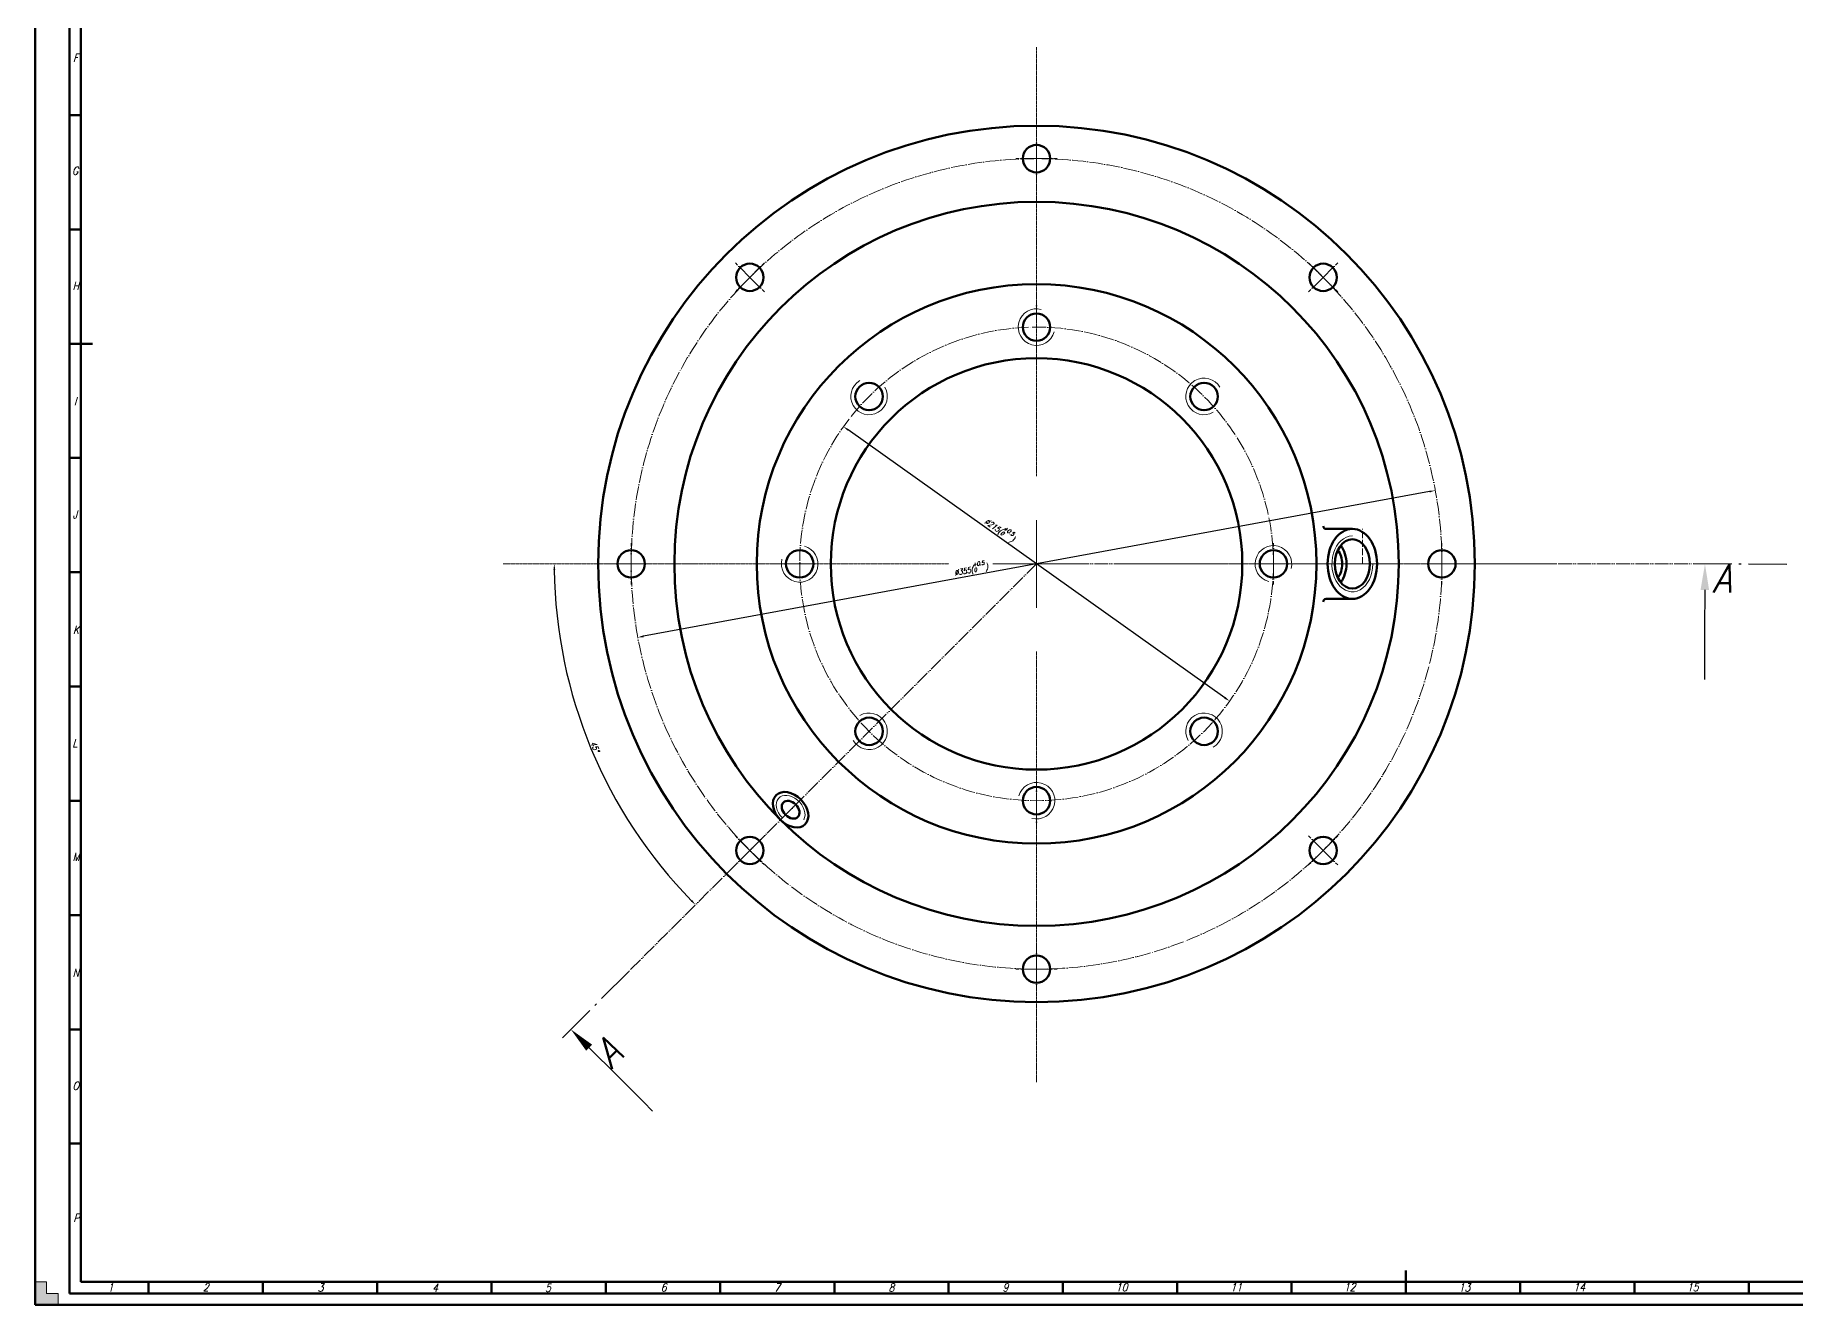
# Model space of a CAD drawing. Header units: millimetres. Extents: x -308 to 881, y -62 to 779.
# Drawn here: x -308 to 462, y -62 to 494 of the extents above; entities that cross this region are included whole.
import ezdxf
from ezdxf import colors
from ezdxf.entities.mleader import LeaderData, LeaderLine
from ezdxf.math import Vec2, Vec3

# ---------------------------------------------------------------- set-up
doc = ezdxf.new("R2010")
doc.units = ezdxf.units.MM
doc.header["$LTSCALE"] = 0.5
for name, pattern in [('ACAD_ISO02W050', [7.5, 6, -1.5]), ('ACAD_ISO04W050', [15, 12, -1.5, 0, -1.5]), ('ACAD_ISO05W050', [16.5, 12, -1.5, 0, -1.5, 0, -1.5]), ('CENTER2', [1.125, 0.75, -0.125, 0.125, -0.125])]:
    doc.linetypes.add(name, pattern=pattern)
doc.layers.get('0').update_dxf_attribs({"lineweight": 18})
for name, color, linetype, lineweight in [('1-DL. KRESKA KROPKA (CIENKA)', 1, 'ACAD_ISO04W050', 18), ('111-NAPISY', 111, 'Continuous', 18), ('140-KRESKOWANIE', 140, 'Continuous', 15), ('2-KRESKOWA', 2, 'ACAD_ISO02W050', 18), ('21-CHROP', 21, 'Continuous', 25), ('231-DL. KRESKA 2 KROPKI (CIENKA)', 231, 'ACAD_ISO05W050', 18), ('3-WYMIAR', 3, 'Continuous', 18), ('4-CIENKA CIĄGŁA', 4, 'Continuous', 18), ('41-GRUBA CIĄGŁA', 41, 'Continuous', 50)]:
    doc.layers.add(name, color=color, linetype=linetype, lineweight=lineweight)
doc.layers.add('31-SYMBOLE', color=31, linetype='Continuous', lineweight=25, plot=False)
doc.styles.get("Standard").update_dxf_attribs({"font": 'simplex.shx', "width": 0.85, "oblique": 15})
doc.dimstyles.new('RYS_TECHNICZNY', dxfattribs={"dimtxt": 2.5, "dimasz": 2.5, "dimexe": 2, "dimexo": 0, "dimtad": 1, "dimtxsty": 'Standard', "dimcen": -4, "dimadec": 0, "dimazin": 0, "dimtfac": 1, "dimtmove": 0, "dimatfit": 0, "dimfxl": 1, "dimarcsym": 0})

# ---------------------------------------------------------------- blocks, each defined once
blk = doc.blocks.new('A0_Premium_2016')
at = {"layer": '140-KRESKOWANIE'}
h = blk.add_hatch(color=256, dxfattribs=at)
h.dxf.hatch_style = 1
h.paths.add_polyline_path([(10, 5), (5, 5), (5, 10), (0, 10), (0, 0), (10, 0)])
h.paths.add_polyline_path([(1189, 10), (1184, 10), (1184, 5), (1179, 5), (1179, 0), (1189, 0)])
h.paths.add_polyline_path([(1189, 841), (1179, 841), (1179, 836), (1184, 836), (1184, 831), (1189, 831)])
for p, q in [((0, 0), (0, 10)), ((0, 10), (5, 10)), ((5, 10), (5, 5)), ((10, 0), (0, 0)), ((5, 5), (10, 5)), ((10, 5), (10, 0))]:
    blk.add_line(p, q, dxfattribs=at)
at = {"layer": '41-GRUBA CIĄGŁA'}
for p, q in [((0, 0), (0, 841)), ((15, 5), (15, 836)), ((20, 10), (20, 831)), ((15, 520.5), (20, 520.5)), ((15, 470.5), (20, 470.5)), ((15, 420.5), (25, 420.5)), ((15, 370.5), (20, 370.5)), ((15, 320.5), (20, 320.5)), ((15, 270.5), (20, 270.5)), ((15, 220.5), (20, 220.5)), ((15, 170.5), (20, 170.5)), ((15, 120.5), (20, 120.5)), ((15, 70.5), (20, 70.5)), ((20, 10), (1179, 10)), ((49.5, 10), (49.5, 5)), ((99.5, 10), (99.5, 5)), ((149.5, 10), (149.5, 5)), ((199.5, 10), (199.5, 5)), ((249.5, 10), (249.5, 5)), ((299.5, 10), (299.5, 5)), ((349.5, 10), (349.5, 5)), ((399.5, 10), (399.5, 5)), ((449.5, 10), (449.5, 5)), ((499.5, 10), (499.5, 5)), ((549.5, 10), (549.5, 5)), ((599.5, 5), (599.5, 15)), ((649.5, 10), (649.5, 5)), ((699.5, 10), (699.5, 5)), ((749.5, 10), (749.5, 5)), ((0, 0), (1189, 0)), ((15, 5), (1184, 5))]:
    blk.add_line(p, q, dxfattribs=at)
at = {"layer": '111-NAPISY', "char_height": 3.5, "attachment_point": 1}
for s, insert in [('F', (16.6, 547.35)), ('G', (16.12, 497.89)), ('H', (16.35, 447.51)), ('I', (16.98, 397.16)), ('J', (16.35, 347.52)), ('K', (16.56, 297.04)), ('L', (16.25, 247.52)), ('M', (16.36, 197.77)), ('N', (16.31, 147.04)), ('O', (16.3, 97.58)), ('P', (16.73, 39.76)), ('1', (31.66, 9.38)), ('2', (73.36, 9.43)), ('3', (123.51, 9.26)), ('4', (173.61, 9.19)), ('5', (222.95, 9.16)), ('6', (273.57, 9.34)), ('7', (323.23, 9.39)), ('8', (373.18, 9.29)), ('9', (423.05, 9.37)), ('10', (472.59, 9.4)), ('11', (522.74, 9.44)), ('12', (572.35, 9.53)), ('13', (622.54, 9.35)), ('14', (672.75, 9.47)), ('15', (722.35, 9.42))]:
    blk.add_mtext_dynamic_manual_height_columns(s, width=3.5, gutter_width=12.5, heights=[3.98], dxfattribs=dict(at, insert=insert))
blk = doc.blocks.new('*U27')
at = {"layer": '4-CIENKA CIĄGŁA'}
blk.add_ellipse((-4.43, 0), major_axis=(0, 12.22), ratio=0.73174, start_param=0, end_param=4.712389, dxfattribs=at)
at = {"layer": '41-GRUBA CIĄGŁA'}
for p, q in [((-4.43, 15.3), (-15.91, 15.3)), ((-4.43, -15.3), (-15.91, -15.3))]:
    blk.add_line(p, q, dxfattribs=at)
for centre, start, end in [((-15.91, 16.57), 180, 270), ((-15.91, -16.57), 90, 180)]:
    blk.add_arc(centre, 1.27, start, end, dxfattribs=at)
for major_axis in [(0, -15.3), (0, 10.8)]:
    blk.add_ellipse((-4.43, 0), major_axis=major_axis, ratio=0.707107, dxfattribs=at)
for major_axis, start_param, end_param in [((0, 10.8), 3.87132, 5.553458), ((0, 8.1), 3.875989, 5.548789)]:
    blk.add_ellipse((-14.62, 0), major_axis=major_axis, ratio=0.707107, start_param=start_param, end_param=end_param, dxfattribs=at)
blk = doc.blocks.new('*U28')
at = {"layer": '41-GRUBA CIĄGŁA', "color": 0, "linetype": 'ByBlock', "lineweight": -2, "transparency": 16777216}
blk.add_blockref('*U27', (142.55, 353.52), dxfattribs=at)
blk = doc.blocks.new('*U29')
at = {"layer": '41-GRUBA CIĄGŁA'}
for major_axis, ratio in [((-6.36, 6.36), 0.7), ((-3.18, 3.18), 0.704)]:
    blk.add_ellipse((0, 0), major_axis=major_axis, ratio=ratio, dxfattribs=at)
blk = doc.blocks.new('*U30')
at = {"layer": '41-GRUBA CIĄGŁA', "color": 0, "linetype": 'ByBlock', "lineweight": -2, "transparency": 16777216}
blk.add_blockref('*U29', (-107.55, 245.97), dxfattribs=at)
blk = doc.blocks.new('*D32')
at = {"layer": '3-WYMIAR', "color": 0, "lineweight": -2, "transparency": 16777216}
blk.add_line((301.51, 294.3), (-42.3, 230.96), dxfattribs=at)
at = {"layer": '3-WYMIAR', "color": 0, "transparency": 16777216}
for points in [[(301.44, 294.71), (301.59, 293.89), (303.97, 294.76)], [(-42.38, 231.37), (-42.23, 230.55), (-44.76, 230.51)]]:
    blk.add_solid(points, dxfattribs=at)
at = {"layer": 'Defpoints', "color": 0, "transparency": 16777216}
for p in [(303.97, 294.76), (-44.76, 230.51)]:
    blk.add_point(p, dxfattribs=at)
at = {"layer": '3-WYMIAR', "color": 0, "transparency": 16777216, "insert": (100.91, 260.48), "char_height": 2.5, "width": 7.652, "attachment_point": 5, "rotation": 10.43858}
blk.add_mtext('∅355({\\H0.7x;\\S+0.5^ 0;})', dxfattribs=at)
blk = doc.blocks.new('*U31')
at = {"layer": '1-DL. KRESKA KROPKA (CIENKA)', "color": 0, "linetype": 'CENTER2', "transparency": 16777216}
for p, q in [((0, 38.34), (0, 226.12)), ((-233.28, 0), (-38.34, 0)), ((38.34, 0), (226.91, 0)), ((0, -226.76), (0, -38.34))]:
    blk.add_line(p, q, dxfattribs=at)
at = {"layer": '1-DL. KRESKA KROPKA (CIENKA)', "color": 0, "linetype": 'Continuous', "transparency": 16777216}
for p, q in [((0, -19.17), (0, 19.17)), ((-19.17, 0), (19.17, 0))]:
    blk.add_line(p, q, dxfattribs=at)
blk = doc.blocks.new('*D62')
at = {"layer": '3-WYMIAR', "color": 0, "lineweight": -2, "transparency": 16777216}
blk.add_line((211.99, 204.03), (47.22, 321.24), dxfattribs=at)
at = {"layer": '3-WYMIAR', "color": 0, "transparency": 16777216}
for points in [[(47.46, 321.58), (46.98, 320.9), (45.19, 322.69)], [(212.23, 204.37), (211.74, 203.69), (214.02, 202.58)]]:
    blk.add_solid(points, dxfattribs=at)
at = {"layer": 'Defpoints', "color": 0, "transparency": 16777216}
for p in [(45.19, 322.69), (214.02, 202.58)]:
    blk.add_point(p, dxfattribs=at)
at = {"layer": '3-WYMIAR', "color": 0, "transparency": 16777216, "insert": (113.69, 277.73), "char_height": 2.5, "attachment_point": 5, "rotation": 324.57293}
blk.add_mtext('%%C215({\\H0.7x;\\S+0.5^ 0;\\H1.42857x;)}', dxfattribs=at)
blk = doc.blocks.new('*D65')
at = {"layer": '3-WYMIAR', "color": 0, "lineweight": -2, "transparency": 16777216}
blk.add_arc((129.6, 262.63), 210.92, 180.67913, 224.32087, dxfattribs=at)
at = {"layer": '3-WYMIAR', "color": 0, "transparency": 16777216}
for points in [[(-81.71, 260.13), (-80.88, 260.14), (-81.31, 262.63)], [(-21, 115.56), (-21.59, 114.98), (-19.54, 113.49)]]:
    blk.add_solid(points, dxfattribs=at)
at = {"layer": 'Defpoints', "color": 0, "transparency": 16777216}
for p in [(-103.67, 262.63), (91.26, 262.63), (129.6, 262.63), (-74.13, 208.04), (-48.7, 84.33)]:
    blk.add_point(p, dxfattribs=at)
at = {"layer": '3-WYMIAR', "color": 0, "transparency": 16777216, "insert": (-63.53, 182.64), "char_height": 2.5, "attachment_point": 5, "rotation": 292.5}
blk.add_mtext('45°', dxfattribs=at)
blk = doc.blocks.new('Przekroj_D_D_2016')
at = {"layer": '31-SYMBOLE'}
for p, q in [((8.77, 1.11), (4.77, 1.11)), ((9.77, 1.11), (9.52, 1.11)), ((14.52, 1.11), (10.52, 1.11))]:
    blk.add_line(p, q, dxfattribs=at)
blk.add_attdef('A', (0, 0), '', height=3.54, dxfattribs=at)
ml = blk.add_multileader_mtext('Standard', dxfattribs=at)
ml.set_content('', color=256)
ml.set_leader_properties()
ml.build(insert=Vec2(0, 0))
ml.multileader.update_dxf_attribs({"text_right_attachment_type": 6, "dogleg_length": 0.36, "arrow_head_size": 2.7, "scale": 15})
ctx = ml.context
ctx.base_point, ctx.scale, ctx.char_height, ctx.arrow_head_size, ctx.landing_gap_size, ctx.plane_origin, ctx.plane_x_axis, ctx.plane_y_axis = Vec3(7.34, 14.48), 15, 2.7, 2.7, 1.35, Vec3(5.99, 1.11), Vec3(0, -1), Vec3(1, 0)
ctx.right_attachment, ctx.text_align_type = 6, 2
notes = []
notes.append((ctx, [(0, (1, 1, 0), (5.99, 7.91), (0, 1), 3.87, [(0, [(5.99, 1.11)], 0, [])])]))
ctx.mtext.insert, ctx.mtext.text_direction, ctx.mtext.rotation, ctx.mtext.alignment, ctx.mtext.flow_direction = Vec3(8.69, 13.13), Vec3(0, -1), 4.712389, 3, 5
for ctx, leaders in notes:
    for number, flags, end, landing, length, lines in leaders:
        leader = LeaderData()
        leader.index, (leader.has_last_leader_line, leader.has_dogleg_vector, leader.attachment_direction) = number, flags
        leader.last_leader_point, leader.dogleg_vector, leader.dogleg_length = Vec3(end), Vec3(landing), length
        for number, points, colour, breaks in lines:
            line = LeaderLine()
            line.index, line.vertices, line.color, line.breaks = number, Vec3.list(points), colors.encode_raw_color(colour), breaks
            leader.lines.append(line)
        ctx.leaders.append(leader)

msp = doc.modelspace()

# ---------------------------------------------------------------- linework, layer by layer
msp.add_line((26.508, 159.537), (17.598, 150.628))
at = {"layer": '1-DL. KRESKA KROPKA (CIENKA)'}
for p, q in [((129.604, 439.933), (129.604, 448.933)), ((129.604, 439.933), (120.604, 439.933)), ((129.604, 439.933), (129.604, 430.933)), ((129.604, 439.933), (138.604, 439.933)), ((4.234, 388.003), (-2.13, 394.367)), ((4.234, 388.003), (10.598, 394.367)), ((254.974, 388.003), (248.61, 394.367)), ((254.974, 388.003), (261.338, 394.367)), ((4.234, 388.003), (-2.13, 381.639)), ((4.234, 388.003), (10.598, 381.639)), ((254.974, 388.003), (248.61, 381.639)), ((254.974, 388.003), (261.338, 381.639)), ((129.604, 368.833), (129.604, 377.833)), ((-47.696, 262.633), (-47.696, 271.633)), ((233.204, 262.633), (233.204, 271.633)), ((306.904, 262.633), (306.904, 271.633)), ((-47.696, 262.633), (-56.696, 262.633)), ((-47.696, 262.633), (-47.696, 253.633)), ((-47.696, 262.633), (-38.696, 262.633)), ((-19.328, 262.633), (-30.938, 262.633)), ((23.404, 262.633), (14.404, 262.633)), ((23.404, 262.633), (32.404, 262.633)), ((233.204, 262.633), (224.204, 262.633)), ((233.204, 262.633), (242.204, 262.633)), ((233.204, 262.633), (233.204, 253.633)), ((260.079, 262.633), (282.295, 262.633)), ((306.904, 262.633), (297.904, 262.633)), ((306.904, 262.633), (315.904, 262.633)), ((306.904, 262.633), (306.904, 253.633)), ((129.604, 156.433), (129.604, 165.433)), ((129.604, 156.433), (129.604, 147.433)), ((4.234, 137.263), (-2.13, 143.627)), ((4.234, 137.263), (10.598, 143.627)), ((254.974, 137.263), (248.61, 143.627)), ((254.974, 137.263), (261.338, 143.627)), ((4.234, 137.263), (-2.13, 130.899)), ((4.234, 137.263), (10.598, 130.899)), ((254.974, 137.263), (248.61, 130.899)), ((254.974, 137.263), (261.338, 130.899)), ((129.604, 85.333), (129.604, 94.333)), ((129.604, 85.333), (120.604, 85.333)), ((129.604, 85.333), (129.604, 76.333)), ((129.604, 85.333), (138.604, 85.333))]:
    msp.add_line(p, q, dxfattribs=at)
for radius in [177.3, 103.6]:
    msp.add_circle((129.604, 262.633), radius, dxfattribs=at)
at = {"layer": '2-KRESKOWA'}
msp.add_line((272.15, 262.633), (272.15, 277.933), dxfattribs=at)
at = {"layer": '231-DL. KRESKA 2 KROPKI (CIENKA)'}
for q in [(-48.698, 84.331), (416.82, 262.633)]:
    msp.add_line((129.604, 262.633), q, dxfattribs=at)
at = {"layer": '4-CIENKA CIĄGŁA'}
for centre, start, end in [((129.604, 366.233), 75, 345), ((56.348, 335.89), 120, 30), ((202.86, 335.89), 30, 300), ((26.004, 262.633), 165, 75), ((233.204, 262.633), 345, 255), ((56.348, 189.377), 210, 120), ((202.86, 189.377), 300, 210), ((129.604, 159.033), 255, 165)]:
    msp.add_arc(centre, 8, start, end, dxfattribs=at)
msp.add_ellipse((22.053, 155.082), major_axis=(-5.164, 5.164), ratio=0.700891, start_param=3.3237801, end_param=7.8539816, dxfattribs=at)
at = {"layer": '41-GRUBA CIĄGŁA'}
msp.add_line((129.604, 262.633), (129.604, 262.633), dxfattribs=at)
msp.add_line((129.604, 262.633), (129.604, 262.633), dxfattribs=at)
msp.add_line((129.604, 262.633), (129.604, 262.633), dxfattribs=at)
for centre, radius in [((129.604, 262.633), 191.7), ((129.604, 439.933), 6), ((129.604, 262.633), 158.4), ((4.234, 388.003), 6), ((254.974, 388.003), 6), ((129.604, 262.633), 122.4), ((129.604, 366.233), 6), ((129.604, 262.633), 90), ((56.348, 335.89), 6), ((202.86, 335.89), 6), ((-47.696, 262.633), 6), ((26.004, 262.633), 6), ((233.204, 262.633), 6), ((306.904, 262.633), 6), ((56.348, 189.377), 6), ((202.86, 189.377), 6), ((129.604, 159.033), 6), ((4.234, 137.263), 6), ((254.974, 137.263), 6), ((129.604, 85.333), 6)]:
    msp.add_circle(centre, radius, dxfattribs=at)

# ---------------------------------------------------------------- block references
at = {"layer": '1-DL. KRESKA KROPKA (CIENKA)', "linetype": 'CENTER2'}
msp.add_blockref('*U31', (129.604, 262.633), dxfattribs=at)
at = {"layer": '21-CHROP', "xscale": 4.203765013315548, "yscale": -4.203765013315548, "zscale": 4.203765013315548}
for p, rotation in [((396.78, 267.408), 359.7079090733969), ((-95.172, 44.466), 44.99999999999995)]:
    msp.add_blockref('Przekroj_D_D_2016', p, dxfattribs=dict(at, rotation=rotation))
at = {"layer": '3-WYMIAR'}
msp.add_blockref('A0_Premium_2016', (-308.333, -61.524), dxfattribs=at)
at = {"layer": '41-GRUBA CIĄGŁA'}
for name in ['*U28', '*U30']:
    msp.add_blockref(name, (129.604, -90.89), dxfattribs=at)

# ---------------------------------------------------------------- texts
at = {"layer": '31-SYMBOLE', "char_height": 12.5, "attachment_point": 1}
for insert, rotation in [((425.228, 262.59), 359.707909), ((-65.227, 50.125), 45)]:
    msp.add_mtext_dynamic_manual_height_columns('A', width=45.15155, gutter_width=62.5, heights=[0], dxfattribs=dict(at, insert=insert, rotation=rotation))

# ---------------------------------------------------------------- dimensions: what is measured, and where the dimension line sits
at = {"layer": '3-WYMIAR'}
dim = msp.add_diameter_dim_2p(p1=(214.023, 202.58), p2=(45.185, 322.687), text='%%C215({\\H0.7x;\\S+0.5^ 0;\\H1.42857x;)}', dimstyle='RYS_TECHNICZNY', dxfattribs=at)
dim.commit()
dim.dimension.update_dxf_attribs({"geometry": '*D62', "text_midpoint": (111.907, 275.222), "dimtype": 163})
dim = msp.add_diameter_dim_2p(p1=(303.97, 294.757), p2=(-44.762, 230.51), text='<>({\\H0.7x;\\S+0.5^ 0;})', dimstyle='RYS_TECHNICZNY', override={"dimdec": 0}, dxfattribs=at)
dim.commit()
dim.dimension.update_dxf_attribs({"geometry": '*D32', "text_midpoint": (101.47, 257.45), "dimtype": 163})
dim = msp.add_angular_dim_2l(base=(-74.126, 208.044), line1=((129.604, 262.633), (-48.698, 84.331)), line2=((-103.672, 262.633), (91.264, 262.633)), dimstyle='RYS_TECHNICZNY', dxfattribs=at)
dim.commit()
dim.dimension.update_dxf_attribs({"geometry": '*D65', "text_midpoint": (-63.525, 182.637)})

doc.saveas('drawing.dxf')
